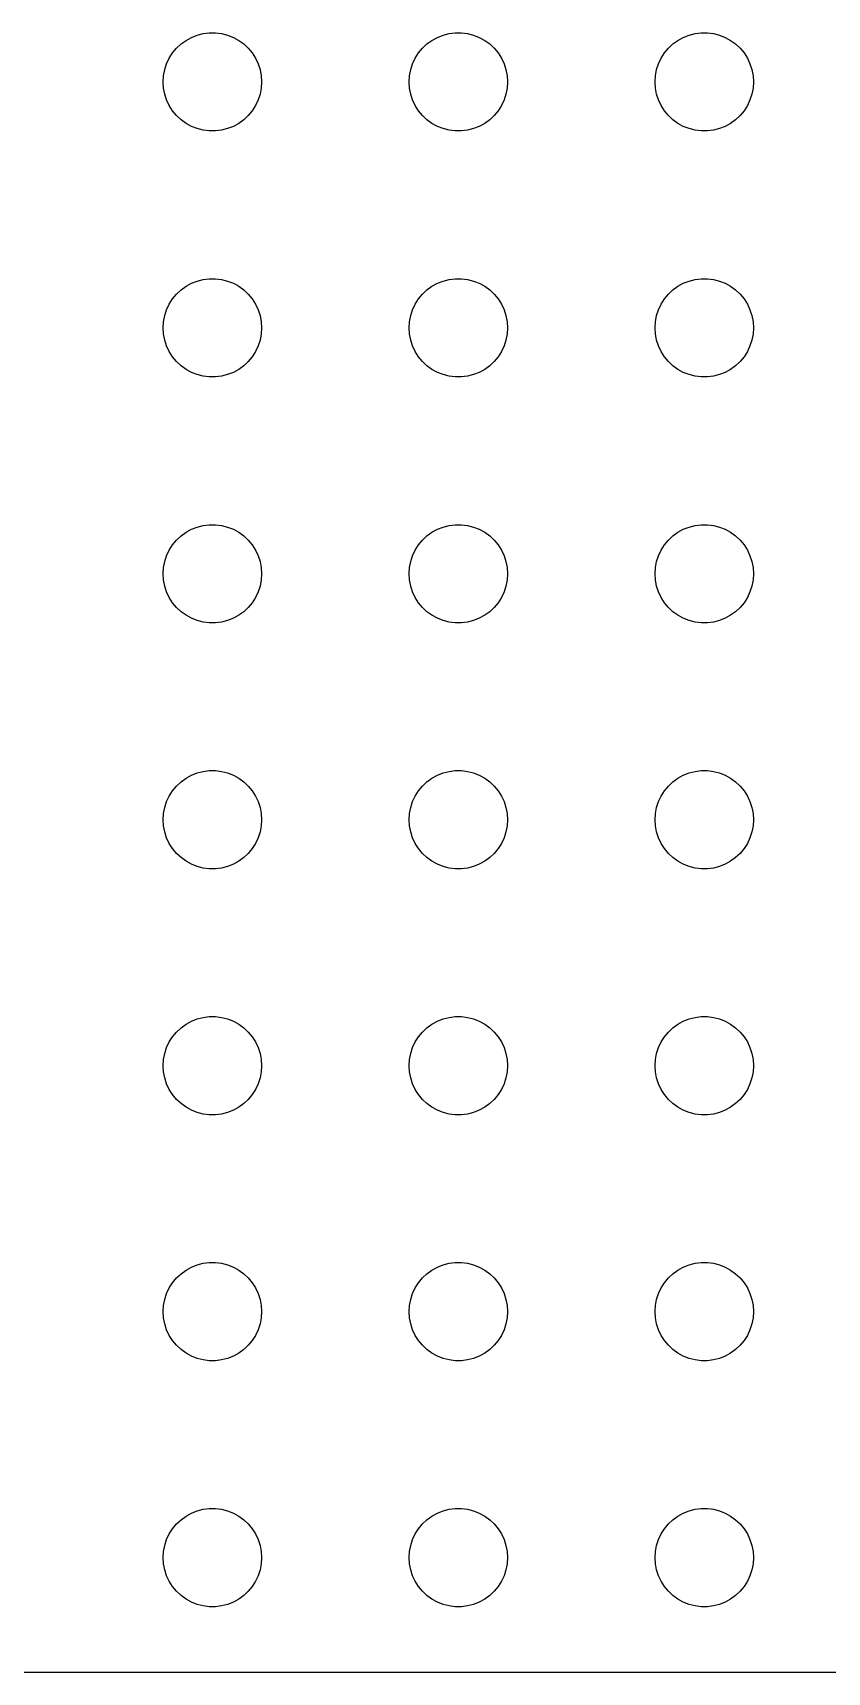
# Model space of a CAD drawing. Header units: metres. Extents: x -52 to 52, y -52 to 52.
# Drawn here: x -24.23 to 0, y -52.25 to -2.25 of the extents above; entities that cross this region are included whole.
import ezdxf

# ---------------------------------------------------------------- set-up
doc = ezdxf.new("R2010")
doc.units = ezdxf.units.M

msp = doc.modelspace()

# ---------------------------------------------------------------- linework, layer by layer
for p, q in [((-19.7061, -2.59422), (-19.5537, -2.48351)), ((-19.5537, -2.48351), (-19.3887, -2.39275)), ((-19.3887, -2.39275), (-19.2135, -2.32341)), ((-19.2135, -2.32341), (-19.0311, -2.27657)), ((-19.0311, -2.27657), (-18.8442, -2.25294)), ((-18.8442, -2.25294), (-18.6558, -2.25294)), ((-18.6558, -2.25294), (-18.4689, -2.27657)), ((-18.4689, -2.27657), (-18.2865, -2.32341)), ((-18.2865, -2.32341), (-18.1113, -2.39275)), ((-18.1113, -2.39275), (-17.9463, -2.48351)), ((-17.9463, -2.48351), (-17.7939, -2.59422)), ((-12.2061, -2.59422), (-12.0537, -2.48351)), ((-12.0537, -2.48351), (-11.8887, -2.39275)), ((-11.8887, -2.39275), (-11.7135, -2.32341)), ((-11.7135, -2.32341), (-11.5311, -2.27657)), ((-11.5311, -2.27657), (-11.3442, -2.25294)), ((-11.3442, -2.25294), (-11.1558, -2.25294)), ((-11.1558, -2.25294), (-10.9689, -2.27657)), ((-10.9689, -2.27657), (-10.7865, -2.32341)), ((-10.7865, -2.32341), (-10.6113, -2.39275)), ((-10.6113, -2.39275), (-10.4463, -2.48351)), ((-10.4463, -2.48351), (-10.2939, -2.59422)), ((-4.70613, -2.59422), (-4.55373, -2.48351)), ((-4.55373, -2.48351), (-4.38866, -2.39275)), ((-4.38866, -2.39275), (-4.21352, -2.32341)), ((-4.21352, -2.32341), (-4.03107, -2.27657)), ((-4.03107, -2.27657), (-3.84418, -2.25294)), ((-3.84418, -2.25294), (-3.65581, -2.25294)), ((-3.65581, -2.25294), (-3.46892, -2.27657)), ((-3.46892, -2.27657), (-3.28647, -2.32341)), ((-3.28647, -2.32341), (-3.11133, -2.39275)), ((-3.11133, -2.39275), (-2.94626, -2.48351)), ((-2.94626, -2.48351), (-2.79385, -2.59422)), ((-20.0645, -3.02736), (-19.9635, -2.86832)), ((-19.9635, -2.86832), (-19.8434, -2.72318)), ((-19.8434, -2.72318), (-19.7061, -2.59422)), ((-17.7939, -2.59422), (-17.6565, -2.72318)), ((-17.6565, -2.72318), (-17.5365, -2.86832)), ((-17.5365, -2.86832), (-17.4355, -3.02736)), ((-12.5645, -3.02736), (-12.4635, -2.86832)), ((-12.4635, -2.86832), (-12.3434, -2.72318)), ((-12.3434, -2.72318), (-12.2061, -2.59422)), ((-10.2939, -2.59422), (-10.1565, -2.72318)), ((-10.1565, -2.72318), (-10.0365, -2.86832)), ((-10.0365, -2.86832), (-9.93553, -3.02736)), ((-5.06445, -3.02736), (-4.96352, -2.86832)), ((-4.96352, -2.86832), (-4.84344, -2.72318)), ((-4.84344, -2.72318), (-4.70613, -2.59422)), ((-2.79385, -2.59422), (-2.65654, -2.72318)), ((-2.65654, -2.72318), (-2.53647, -2.86832)), ((-2.53647, -2.86832), (-2.43553, -3.02736)), ((-20.2382, -3.562), (-20.2029, -3.37695)), ((-20.2029, -3.37695), (-20.1447, -3.1978)), ((-20.1447, -3.1978), (-20.0645, -3.02736)), ((-17.4355, -3.02736), (-17.3553, -3.1978)), ((-17.3553, -3.1978), (-17.2971, -3.37695)), ((-17.2971, -3.37695), (-17.2618, -3.562)), ((-12.7382, -3.562), (-12.7029, -3.37695)), ((-12.7029, -3.37695), (-12.6447, -3.1978)), ((-12.6447, -3.1978), (-12.5645, -3.02736)), ((-9.93553, -3.02736), (-9.85533, -3.1978)), ((-9.85533, -3.1978), (-9.79712, -3.37695)), ((-9.79712, -3.37695), (-9.76183, -3.562)), ((-5.23816, -3.562), (-5.20287, -3.37695)), ((-5.20287, -3.37695), (-5.14465, -3.1978)), ((-5.14465, -3.1978), (-5.06445, -3.02736)), ((-2.43553, -3.02736), (-2.35533, -3.1978)), ((-2.35533, -3.1978), (-2.29712, -3.37695)), ((-2.29712, -3.37695), (-2.26183, -3.562)), ((-20.25, -3.75), (-20.2382, -3.562)), ((-20.2382, -3.93799), (-20.25, -3.75)), ((-20.2029, -4.12303), (-20.2382, -3.93799)), ((-17.2618, -3.93799), (-17.2971, -4.12303)), ((-17.2618, -3.562), (-17.25, -3.75)), ((-17.25, -3.75), (-17.2618, -3.93799)), ((-12.75, -3.75), (-12.7382, -3.562)), ((-12.7382, -3.93799), (-12.75, -3.75)), ((-12.7029, -4.12303), (-12.7382, -3.93799)), ((-9.76183, -3.93799), (-9.79712, -4.12303)), ((-9.76183, -3.562), (-9.75, -3.75)), ((-9.75, -3.75), (-9.76183, -3.93799)), ((-5.25, -3.75), (-5.23816, -3.562)), ((-5.23816, -3.93799), (-5.25, -3.75)), ((-5.20287, -4.12303), (-5.23816, -3.93799)), ((-2.26183, -3.93799), (-2.29712, -4.12303)), ((-2.26183, -3.562), (-2.25, -3.75)), ((-2.25, -3.75), (-2.26183, -3.93799)), ((-20.1447, -4.30219), (-20.2029, -4.12303)), ((-20.0645, -4.47263), (-20.1447, -4.30219)), ((-19.9635, -4.63167), (-20.0645, -4.47263)), ((-17.4355, -4.47263), (-17.5365, -4.63167)), ((-17.3553, -4.30219), (-17.4355, -4.47263)), ((-17.2971, -4.12303), (-17.3553, -4.30219)), ((-12.6447, -4.30219), (-12.7029, -4.12303)), ((-12.5645, -4.47263), (-12.6447, -4.30219)), ((-12.4635, -4.63167), (-12.5645, -4.47263)), ((-9.93553, -4.47263), (-10.0365, -4.63167)), ((-9.85533, -4.30219), (-9.93553, -4.47263)), ((-9.79712, -4.12303), (-9.85533, -4.30219)), ((-5.14465, -4.30219), (-5.20287, -4.12303)), ((-5.06445, -4.47263), (-5.14465, -4.30219)), ((-4.96352, -4.63167), (-5.06445, -4.47263)), ((-2.43553, -4.47263), (-2.53647, -4.63167)), ((-2.35533, -4.30219), (-2.43553, -4.47263)), ((-2.29712, -4.12303), (-2.35533, -4.30219)), ((-19.8434, -4.77681), (-19.9635, -4.63167)), ((-19.7061, -4.90576), (-19.8434, -4.77681)), ((-19.5537, -5.01648), (-19.7061, -4.90576)), ((-17.7939, -4.90576), (-17.9463, -5.01648)), ((-17.6565, -4.77681), (-17.7939, -4.90576)), ((-17.5365, -4.63167), (-17.6565, -4.77681)), ((-12.3434, -4.77681), (-12.4635, -4.63167)), ((-12.2061, -4.90576), (-12.3434, -4.77681)), ((-12.0537, -5.01648), (-12.2061, -4.90576)), ((-10.2939, -4.90576), (-10.4463, -5.01648)), ((-10.1565, -4.77681), (-10.2939, -4.90576)), ((-10.0365, -4.63167), (-10.1565, -4.77681)), ((-4.84344, -4.77681), (-4.96352, -4.63167)), ((-4.70613, -4.90576), (-4.84344, -4.77681)), ((-4.55373, -5.01648), (-4.70613, -4.90576)), ((-2.79385, -4.90576), (-2.94626, -5.01648)), ((-2.65654, -4.77681), (-2.79385, -4.90576)), ((-2.53647, -4.63167), (-2.65654, -4.77681)), ((-19.3887, -5.10724), (-19.5537, -5.01648)), ((-19.2135, -5.17657), (-19.3887, -5.10724)), ((-19.0311, -5.22342), (-19.2135, -5.17657)), ((-18.8442, -5.24704), (-19.0311, -5.22342)), ((-18.6558, -5.24704), (-18.8442, -5.24704)), ((-18.4689, -5.22342), (-18.6558, -5.24704)), ((-18.2865, -5.17657), (-18.4689, -5.22342)), ((-18.1113, -5.10724), (-18.2865, -5.17657)), ((-17.9463, -5.01648), (-18.1113, -5.10724)), ((-11.8887, -5.10724), (-12.0537, -5.01648)), ((-11.7135, -5.17657), (-11.8887, -5.10724)), ((-11.5311, -5.22342), (-11.7135, -5.17657)), ((-11.3442, -5.24704), (-11.5311, -5.22342)), ((-11.1558, -5.24704), (-11.3442, -5.24704)), ((-10.9689, -5.22342), (-11.1558, -5.24704)), ((-10.7865, -5.17657), (-10.9689, -5.22342)), ((-10.6113, -5.10724), (-10.7865, -5.17657)), ((-10.4463, -5.01648), (-10.6113, -5.10724)), ((-4.38866, -5.10724), (-4.55373, -5.01648)), ((-4.21352, -5.17657), (-4.38866, -5.10724)), ((-4.03107, -5.22342), (-4.21352, -5.17657)), ((-3.84418, -5.24704), (-4.03107, -5.22342)), ((-3.65581, -5.24704), (-3.84418, -5.24704)), ((-3.46892, -5.22342), (-3.65581, -5.24704)), ((-3.28647, -5.17657), (-3.46892, -5.22342)), ((-3.11133, -5.10724), (-3.28647, -5.17657)), ((-2.94626, -5.01648), (-3.11133, -5.10724)), ((-19.7061, -10.0942), (-19.5537, -9.98351)), ((-19.5537, -9.98351), (-19.3887, -9.89275)), ((-19.3887, -9.89275), (-19.2135, -9.82341)), ((-19.2135, -9.82341), (-19.0311, -9.77657)), ((-19.0311, -9.77657), (-18.8442, -9.75294)), ((-18.8442, -9.75294), (-18.6558, -9.75294)), ((-18.6558, -9.75294), (-18.4689, -9.77657)), ((-18.4689, -9.77657), (-18.2865, -9.82341)), ((-18.2865, -9.82341), (-18.1113, -9.89275)), ((-18.1113, -9.89275), (-17.9463, -9.98351)), ((-17.9463, -9.98351), (-17.7939, -10.0942)), ((-12.2061, -10.0942), (-12.0537, -9.98351)), ((-12.0537, -9.98351), (-11.8887, -9.89275)), ((-11.8887, -9.89275), (-11.7135, -9.82341)), ((-11.7135, -9.82341), (-11.5311, -9.77657)), ((-11.5311, -9.77657), (-11.3442, -9.75294)), ((-11.3442, -9.75294), (-11.1558, -9.75294)), ((-11.1558, -9.75294), (-10.9689, -9.77657)), ((-10.9689, -9.77657), (-10.7865, -9.82341)), ((-10.7865, -9.82341), (-10.6113, -9.89275)), ((-10.6113, -9.89275), (-10.4463, -9.98351)), ((-10.4463, -9.98351), (-10.2939, -10.0942)), ((-4.70613, -10.0942), (-4.55373, -9.98351)), ((-4.55373, -9.98351), (-4.38866, -9.89275)), ((-4.38866, -9.89275), (-4.21352, -9.82341)), ((-4.21352, -9.82341), (-4.03107, -9.77657)), ((-4.03107, -9.77657), (-3.84418, -9.75294)), ((-3.84418, -9.75294), (-3.65581, -9.75294)), ((-3.65581, -9.75294), (-3.46892, -9.77657)), ((-3.46892, -9.77657), (-3.28647, -9.82341)), ((-3.28647, -9.82341), (-3.11133, -9.89275)), ((-3.11133, -9.89275), (-2.94626, -9.98351)), ((-2.94626, -9.98351), (-2.79385, -10.0942)), ((-20.0645, -10.5274), (-19.9635, -10.3683)), ((-19.9635, -10.3683), (-19.8434, -10.2232)), ((-19.8434, -10.2232), (-19.7061, -10.0942)), ((-17.7939, -10.0942), (-17.6565, -10.2232)), ((-17.6565, -10.2232), (-17.5365, -10.3683)), ((-17.5365, -10.3683), (-17.4355, -10.5274)), ((-12.5645, -10.5274), (-12.4635, -10.3683)), ((-12.4635, -10.3683), (-12.3434, -10.2232)), ((-12.3434, -10.2232), (-12.2061, -10.0942)), ((-10.2939, -10.0942), (-10.1565, -10.2232)), ((-10.1565, -10.2232), (-10.0365, -10.3683)), ((-10.0365, -10.3683), (-9.93553, -10.5274)), ((-5.06445, -10.5274), (-4.96352, -10.3683)), ((-4.96352, -10.3683), (-4.84344, -10.2232)), ((-4.84344, -10.2232), (-4.70613, -10.0942)), ((-2.79385, -10.0942), (-2.65654, -10.2232)), ((-2.65654, -10.2232), (-2.53647, -10.3683)), ((-2.53647, -10.3683), (-2.43553, -10.5274)), ((-20.2382, -11.062), (-20.2029, -10.877)), ((-20.2029, -10.877), (-20.1447, -10.6978)), ((-20.1447, -10.6978), (-20.0645, -10.5274)), ((-17.4355, -10.5274), (-17.3553, -10.6978)), ((-17.3553, -10.6978), (-17.2971, -10.877)), ((-17.2971, -10.877), (-17.2618, -11.062)), ((-12.7382, -11.062), (-12.7029, -10.877)), ((-12.7029, -10.877), (-12.6447, -10.6978)), ((-12.6447, -10.6978), (-12.5645, -10.5274)), ((-9.93553, -10.5274), (-9.85533, -10.6978)), ((-9.85533, -10.6978), (-9.79712, -10.877)), ((-9.79712, -10.877), (-9.76183, -11.062)), ((-5.23816, -11.062), (-5.20287, -10.877)), ((-5.20287, -10.877), (-5.14465, -10.6978)), ((-5.14465, -10.6978), (-5.06445, -10.5274)), ((-2.43553, -10.5274), (-2.35533, -10.6978)), ((-2.35533, -10.6978), (-2.29712, -10.877)), ((-2.29712, -10.877), (-2.26183, -11.062)), ((-20.25, -11.25), (-20.2382, -11.062)), ((-20.2382, -11.438), (-20.25, -11.25)), ((-20.2029, -11.623), (-20.2382, -11.438)), ((-17.2618, -11.438), (-17.2971, -11.623)), ((-17.2618, -11.062), (-17.25, -11.25)), ((-17.25, -11.25), (-17.2618, -11.438)), ((-12.75, -11.25), (-12.7382, -11.062)), ((-12.7382, -11.438), (-12.75, -11.25)), ((-12.7029, -11.623), (-12.7382, -11.438)), ((-9.76183, -11.438), (-9.79712, -11.623)), ((-9.76183, -11.062), (-9.75, -11.25)), ((-9.75, -11.25), (-9.76183, -11.438)), ((-5.25, -11.25), (-5.23816, -11.062)), ((-5.23816, -11.438), (-5.25, -11.25)), ((-5.20287, -11.623), (-5.23816, -11.438)), ((-2.26183, -11.438), (-2.29712, -11.623)), ((-2.26183, -11.062), (-2.25, -11.25)), ((-2.25, -11.25), (-2.26183, -11.438)), ((-20.1447, -11.8022), (-20.2029, -11.623)), ((-20.0645, -11.9726), (-20.1447, -11.8022)), ((-19.9635, -12.1317), (-20.0645, -11.9726)), ((-17.4355, -11.9726), (-17.5365, -12.1317)), ((-17.3553, -11.8022), (-17.4355, -11.9726)), ((-17.2971, -11.623), (-17.3553, -11.8022)), ((-12.6447, -11.8022), (-12.7029, -11.623)), ((-12.5645, -11.9726), (-12.6447, -11.8022)), ((-12.4635, -12.1317), (-12.5645, -11.9726)), ((-9.93553, -11.9726), (-10.0365, -12.1317)), ((-9.85533, -11.8022), (-9.93553, -11.9726)), ((-9.79712, -11.623), (-9.85533, -11.8022)), ((-5.14465, -11.8022), (-5.20287, -11.623)), ((-5.06445, -11.9726), (-5.14465, -11.8022)), ((-4.96352, -12.1317), (-5.06445, -11.9726)), ((-2.43553, -11.9726), (-2.53647, -12.1317)), ((-2.35533, -11.8022), (-2.43553, -11.9726)), ((-2.29712, -11.623), (-2.35533, -11.8022)), ((-19.8434, -12.2768), (-19.9635, -12.1317)), ((-19.7061, -12.4058), (-19.8434, -12.2768)), ((-19.5537, -12.5165), (-19.7061, -12.4058)), ((-17.7939, -12.4058), (-17.9463, -12.5165)), ((-17.6565, -12.2768), (-17.7939, -12.4058)), ((-17.5365, -12.1317), (-17.6565, -12.2768)), ((-12.3434, -12.2768), (-12.4635, -12.1317)), ((-12.2061, -12.4058), (-12.3434, -12.2768)), ((-12.0537, -12.5165), (-12.2061, -12.4058)), ((-10.2939, -12.4058), (-10.4463, -12.5165)), ((-10.1565, -12.2768), (-10.2939, -12.4058)), ((-10.0365, -12.1317), (-10.1565, -12.2768)), ((-4.84344, -12.2768), (-4.96352, -12.1317)), ((-4.70613, -12.4058), (-4.84344, -12.2768)), ((-4.55373, -12.5165), (-4.70613, -12.4058)), ((-2.79385, -12.4058), (-2.94626, -12.5165)), ((-2.65654, -12.2768), (-2.79385, -12.4058)), ((-2.53647, -12.1317), (-2.65654, -12.2768)), ((-19.3887, -12.6072), (-19.5537, -12.5165)), ((-19.2135, -12.6766), (-19.3887, -12.6072)), ((-19.0311, -12.7234), (-19.2135, -12.6766)), ((-18.8442, -12.747), (-19.0311, -12.7234)), ((-18.6558, -12.747), (-18.8442, -12.747)), ((-18.4689, -12.7234), (-18.6558, -12.747)), ((-18.2865, -12.6766), (-18.4689, -12.7234)), ((-18.1113, -12.6072), (-18.2865, -12.6766)), ((-17.9463, -12.5165), (-18.1113, -12.6072)), ((-11.8887, -12.6072), (-12.0537, -12.5165)), ((-11.7135, -12.6766), (-11.8887, -12.6072)), ((-11.5311, -12.7234), (-11.7135, -12.6766)), ((-11.3442, -12.747), (-11.5311, -12.7234)), ((-11.1558, -12.747), (-11.3442, -12.747)), ((-10.9689, -12.7234), (-11.1558, -12.747)), ((-10.7865, -12.6766), (-10.9689, -12.7234)), ((-10.6113, -12.6072), (-10.7865, -12.6766)), ((-10.4463, -12.5165), (-10.6113, -12.6072)), ((-4.38866, -12.6072), (-4.55373, -12.5165)), ((-4.21352, -12.6766), (-4.38866, -12.6072)), ((-4.03107, -12.7234), (-4.21352, -12.6766)), ((-3.84418, -12.747), (-4.03107, -12.7234)), ((-3.65581, -12.747), (-3.84418, -12.747)), ((-3.46892, -12.7234), (-3.65581, -12.747)), ((-3.28647, -12.6766), (-3.46892, -12.7234)), ((-3.11133, -12.6072), (-3.28647, -12.6766)), ((-2.94626, -12.5165), (-3.11133, -12.6072)), ((-19.7061, -17.5942), (-19.5537, -17.4835)), ((-19.5537, -17.4835), (-19.3887, -17.3927)), ((-19.3887, -17.3927), (-19.2135, -17.3234)), ((-19.2135, -17.3234), (-19.0311, -17.2766)), ((-19.0311, -17.2766), (-18.8442, -17.253)), ((-18.8442, -17.253), (-18.6558, -17.253)), ((-18.6558, -17.253), (-18.4689, -17.2766)), ((-18.4689, -17.2766), (-18.2865, -17.3234)), ((-18.2865, -17.3234), (-18.1113, -17.3927)), ((-18.1113, -17.3927), (-17.9463, -17.4835)), ((-17.9463, -17.4835), (-17.7939, -17.5942)), ((-12.2061, -17.5942), (-12.0537, -17.4835)), ((-12.0537, -17.4835), (-11.8887, -17.3927)), ((-11.8887, -17.3927), (-11.7135, -17.3234)), ((-11.7135, -17.3234), (-11.5311, -17.2766)), ((-11.5311, -17.2766), (-11.3442, -17.253)), ((-11.3442, -17.253), (-11.1558, -17.253)), ((-11.1558, -17.253), (-10.9689, -17.2766)), ((-10.9689, -17.2766), (-10.7865, -17.3234)), ((-10.7865, -17.3234), (-10.6113, -17.3927)), ((-10.6113, -17.3927), (-10.4463, -17.4835)), ((-10.4463, -17.4835), (-10.2939, -17.5942)), ((-4.70613, -17.5942), (-4.55373, -17.4835)), ((-4.55373, -17.4835), (-4.38866, -17.3927)), ((-4.38866, -17.3927), (-4.21352, -17.3234)), ((-4.21352, -17.3234), (-4.03107, -17.2766)), ((-4.03107, -17.2766), (-3.84418, -17.253)), ((-3.84418, -17.253), (-3.65581, -17.253)), ((-3.65581, -17.253), (-3.46892, -17.2766)), ((-3.46892, -17.2766), (-3.28647, -17.3234)), ((-3.28647, -17.3234), (-3.11133, -17.3927)), ((-3.11133, -17.3927), (-2.94626, -17.4835)), ((-2.94626, -17.4835), (-2.79385, -17.5942)), ((-20.0645, -18.0274), (-19.9635, -17.8683)), ((-19.9635, -17.8683), (-19.8434, -17.7232)), ((-19.8434, -17.7232), (-19.7061, -17.5942)), ((-17.7939, -17.5942), (-17.6565, -17.7232)), ((-17.6565, -17.7232), (-17.5365, -17.8683)), ((-17.5365, -17.8683), (-17.4355, -18.0274)), ((-12.5645, -18.0274), (-12.4635, -17.8683)), ((-12.4635, -17.8683), (-12.3434, -17.7232)), ((-12.3434, -17.7232), (-12.2061, -17.5942)), ((-10.2939, -17.5942), (-10.1565, -17.7232)), ((-10.1565, -17.7232), (-10.0365, -17.8683)), ((-10.0365, -17.8683), (-9.93553, -18.0274)), ((-5.06445, -18.0274), (-4.96352, -17.8683)), ((-4.96352, -17.8683), (-4.84344, -17.7232)), ((-4.84344, -17.7232), (-4.70613, -17.5942)), ((-2.79385, -17.5942), (-2.65654, -17.7232)), ((-2.65654, -17.7232), (-2.53647, -17.8683)), ((-2.53647, -17.8683), (-2.43553, -18.0274)), ((-20.2382, -18.562), (-20.2029, -18.377)), ((-20.2029, -18.377), (-20.1447, -18.1978)), ((-20.1447, -18.1978), (-20.0645, -18.0274)), ((-17.4355, -18.0274), (-17.3553, -18.1978)), ((-17.3553, -18.1978), (-17.2971, -18.377)), ((-17.2971, -18.377), (-17.2618, -18.562)), ((-12.7382, -18.562), (-12.7029, -18.377)), ((-12.7029, -18.377), (-12.6447, -18.1978)), ((-12.6447, -18.1978), (-12.5645, -18.0274)), ((-9.93553, -18.0274), (-9.85533, -18.1978)), ((-9.85533, -18.1978), (-9.79712, -18.377)), ((-9.79712, -18.377), (-9.76183, -18.562)), ((-5.23816, -18.562), (-5.20287, -18.377)), ((-5.20287, -18.377), (-5.14465, -18.1978)), ((-5.14465, -18.1978), (-5.06445, -18.0274)), ((-2.43553, -18.0274), (-2.35533, -18.1978)), ((-2.35533, -18.1978), (-2.29712, -18.377)), ((-2.29712, -18.377), (-2.26183, -18.562)), ((-20.25, -18.75), (-20.2382, -18.562)), ((-20.2382, -18.938), (-20.25, -18.75)), ((-20.2029, -19.123), (-20.2382, -18.938)), ((-17.2618, -18.938), (-17.2971, -19.123)), ((-17.2618, -18.562), (-17.25, -18.75)), ((-17.25, -18.75), (-17.2618, -18.938)), ((-12.75, -18.75), (-12.7382, -18.562)), ((-12.7382, -18.938), (-12.75, -18.75)), ((-12.7029, -19.123), (-12.7382, -18.938)), ((-9.76183, -18.938), (-9.79712, -19.123)), ((-9.76183, -18.562), (-9.75, -18.75)), ((-9.75, -18.75), (-9.76183, -18.938)), ((-5.25, -18.75), (-5.23816, -18.562)), ((-5.23816, -18.938), (-5.25, -18.75)), ((-5.20287, -19.123), (-5.23816, -18.938)), ((-2.26183, -18.938), (-2.29712, -19.123)), ((-2.26183, -18.562), (-2.25, -18.75)), ((-2.25, -18.75), (-2.26183, -18.938)), ((-20.1447, -19.3022), (-20.2029, -19.123)), ((-20.0645, -19.4726), (-20.1447, -19.3022)), ((-19.9635, -19.6317), (-20.0645, -19.4726)), ((-17.4355, -19.4726), (-17.5365, -19.6317)), ((-17.3553, -19.3022), (-17.4355, -19.4726)), ((-17.2971, -19.123), (-17.3553, -19.3022)), ((-12.6447, -19.3022), (-12.7029, -19.123)), ((-12.5645, -19.4726), (-12.6447, -19.3022)), ((-12.4635, -19.6317), (-12.5645, -19.4726)), ((-9.93553, -19.4726), (-10.0365, -19.6317)), ((-9.85533, -19.3022), (-9.93553, -19.4726)), ((-9.79712, -19.123), (-9.85533, -19.3022)), ((-5.14465, -19.3022), (-5.20287, -19.123)), ((-5.06445, -19.4726), (-5.14465, -19.3022)), ((-4.96352, -19.6317), (-5.06445, -19.4726)), ((-2.43553, -19.4726), (-2.53647, -19.6317)), ((-2.35533, -19.3022), (-2.43553, -19.4726)), ((-2.29712, -19.123), (-2.35533, -19.3022)), ((-19.8434, -19.7768), (-19.9635, -19.6317)), ((-19.7061, -19.9058), (-19.8434, -19.7768)), ((-19.5537, -20.0165), (-19.7061, -19.9058)), ((-17.7939, -19.9058), (-17.9463, -20.0165)), ((-17.6565, -19.7768), (-17.7939, -19.9058)), ((-17.5365, -19.6317), (-17.6565, -19.7768)), ((-12.3434, -19.7768), (-12.4635, -19.6317)), ((-12.2061, -19.9058), (-12.3434, -19.7768)), ((-12.0537, -20.0165), (-12.2061, -19.9058)), ((-10.2939, -19.9058), (-10.4463, -20.0165)), ((-10.1565, -19.7768), (-10.2939, -19.9058)), ((-10.0365, -19.6317), (-10.1565, -19.7768)), ((-4.84344, -19.7768), (-4.96352, -19.6317)), ((-4.70613, -19.9058), (-4.84344, -19.7768)), ((-4.55373, -20.0165), (-4.70613, -19.9058)), ((-2.79385, -19.9058), (-2.94626, -20.0165)), ((-2.65654, -19.7768), (-2.79385, -19.9058)), ((-2.53647, -19.6317), (-2.65654, -19.7768)), ((-19.3887, -20.1072), (-19.5537, -20.0165)), ((-19.2135, -20.1766), (-19.3887, -20.1072)), ((-19.0311, -20.2234), (-19.2135, -20.1766)), ((-18.8442, -20.247), (-19.0311, -20.2234)), ((-18.6558, -20.247), (-18.8442, -20.247)), ((-18.4689, -20.2234), (-18.6558, -20.247)), ((-18.2865, -20.1766), (-18.4689, -20.2234)), ((-18.1113, -20.1072), (-18.2865, -20.1766)), ((-17.9463, -20.0165), (-18.1113, -20.1072)), ((-11.8887, -20.1072), (-12.0537, -20.0165)), ((-11.7135, -20.1766), (-11.8887, -20.1072)), ((-11.5311, -20.2234), (-11.7135, -20.1766)), ((-11.3442, -20.247), (-11.5311, -20.2234)), ((-11.1558, -20.247), (-11.3442, -20.247)), ((-10.9689, -20.2234), (-11.1558, -20.247)), ((-10.7865, -20.1766), (-10.9689, -20.2234)), ((-10.6113, -20.1072), (-10.7865, -20.1766)), ((-10.4463, -20.0165), (-10.6113, -20.1072)), ((-4.38866, -20.1072), (-4.55373, -20.0165)), ((-4.21352, -20.1766), (-4.38866, -20.1072)), ((-4.03107, -20.2234), (-4.21352, -20.1766)), ((-3.84418, -20.247), (-4.03107, -20.2234)), ((-3.65581, -20.247), (-3.84418, -20.247)), ((-3.46892, -20.2234), (-3.65581, -20.247)), ((-3.28647, -20.1766), (-3.46892, -20.2234)), ((-3.11133, -20.1072), (-3.28647, -20.1766)), ((-2.94626, -20.0165), (-3.11133, -20.1072)), ((-19.7061, -25.0942), (-19.5537, -24.9835)), ((-19.5537, -24.9835), (-19.3887, -24.8927)), ((-19.3887, -24.8927), (-19.2135, -24.8234)), ((-19.2135, -24.8234), (-19.0311, -24.7766)), ((-19.0311, -24.7766), (-18.8442, -24.753)), ((-18.8442, -24.753), (-18.6558, -24.753)), ((-18.6558, -24.753), (-18.4689, -24.7766)), ((-18.4689, -24.7766), (-18.2865, -24.8234)), ((-18.2865, -24.8234), (-18.1113, -24.8927)), ((-18.1113, -24.8927), (-17.9463, -24.9835)), ((-17.9463, -24.9835), (-17.7939, -25.0942)), ((-12.2061, -25.0942), (-12.0537, -24.9835)), ((-12.0537, -24.9835), (-11.8887, -24.8927)), ((-11.8887, -24.8927), (-11.7135, -24.8234)), ((-11.7135, -24.8234), (-11.5311, -24.7766)), ((-11.5311, -24.7766), (-11.3442, -24.753)), ((-11.3442, -24.753), (-11.1558, -24.753)), ((-11.1558, -24.753), (-10.9689, -24.7766)), ((-10.9689, -24.7766), (-10.7865, -24.8234)), ((-10.7865, -24.8234), (-10.6113, -24.8927)), ((-10.6113, -24.8927), (-10.4463, -24.9835)), ((-10.4463, -24.9835), (-10.2939, -25.0942)), ((-4.70613, -25.0942), (-4.55373, -24.9835)), ((-4.55373, -24.9835), (-4.38866, -24.8927)), ((-4.38866, -24.8927), (-4.21352, -24.8234)), ((-4.21352, -24.8234), (-4.03107, -24.7766)), ((-4.03107, -24.7766), (-3.84418, -24.753)), ((-3.84418, -24.753), (-3.65581, -24.753)), ((-3.65581, -24.753), (-3.46892, -24.7766)), ((-3.46892, -24.7766), (-3.28647, -24.8234)), ((-3.28647, -24.8234), (-3.11133, -24.8927)), ((-3.11133, -24.8927), (-2.94626, -24.9835)), ((-2.94626, -24.9835), (-2.79385, -25.0942)), ((-20.0645, -25.5274), (-19.9635, -25.3683)), ((-19.9635, -25.3683), (-19.8434, -25.2232)), ((-19.8434, -25.2232), (-19.7061, -25.0942)), ((-17.7939, -25.0942), (-17.6565, -25.2232)), ((-17.6565, -25.2232), (-17.5365, -25.3683)), ((-17.5365, -25.3683), (-17.4355, -25.5274)), ((-12.5645, -25.5274), (-12.4635, -25.3683)), ((-12.4635, -25.3683), (-12.3434, -25.2232)), ((-12.3434, -25.2232), (-12.2061, -25.0942)), ((-10.2939, -25.0942), (-10.1565, -25.2232)), ((-10.1565, -25.2232), (-10.0365, -25.3683)), ((-10.0365, -25.3683), (-9.93553, -25.5274)), ((-5.06445, -25.5274), (-4.96352, -25.3683)), ((-4.96352, -25.3683), (-4.84344, -25.2232)), ((-4.84344, -25.2232), (-4.70613, -25.0942)), ((-2.79385, -25.0942), (-2.65654, -25.2232)), ((-2.65654, -25.2232), (-2.53647, -25.3683)), ((-2.53647, -25.3683), (-2.43553, -25.5274)), ((-20.2382, -26.062), (-20.2029, -25.877)), ((-20.2029, -25.877), (-20.1447, -25.6978)), ((-20.1447, -25.6978), (-20.0645, -25.5274)), ((-17.4355, -25.5274), (-17.3553, -25.6978)), ((-17.3553, -25.6978), (-17.2971, -25.877)), ((-17.2971, -25.877), (-17.2618, -26.062)), ((-12.7382, -26.062), (-12.7029, -25.877)), ((-12.7029, -25.877), (-12.6447, -25.6978)), ((-12.6447, -25.6978), (-12.5645, -25.5274)), ((-9.93553, -25.5274), (-9.85533, -25.6978)), ((-9.85533, -25.6978), (-9.79712, -25.877)), ((-9.79712, -25.877), (-9.76183, -26.062)), ((-5.23816, -26.062), (-5.20287, -25.877)), ((-5.20287, -25.877), (-5.14465, -25.6978)), ((-5.14465, -25.6978), (-5.06445, -25.5274)), ((-2.43553, -25.5274), (-2.35533, -25.6978)), ((-2.35533, -25.6978), (-2.29712, -25.877)), ((-2.29712, -25.877), (-2.26183, -26.062)), ((-20.25, -26.25), (-20.2382, -26.062)), ((-20.2382, -26.438), (-20.25, -26.25)), ((-20.2029, -26.623), (-20.2382, -26.438)), ((-17.2618, -26.438), (-17.2971, -26.623)), ((-17.2618, -26.062), (-17.25, -26.25)), ((-17.25, -26.25), (-17.2618, -26.438)), ((-12.75, -26.25), (-12.7382, -26.062)), ((-12.7382, -26.438), (-12.75, -26.25)), ((-12.7029, -26.623), (-12.7382, -26.438)), ((-9.76183, -26.438), (-9.79712, -26.623)), ((-9.76183, -26.062), (-9.75, -26.25)), ((-9.75, -26.25), (-9.76183, -26.438)), ((-5.25, -26.25), (-5.23816, -26.062)), ((-5.23816, -26.438), (-5.25, -26.25)), ((-5.20287, -26.623), (-5.23816, -26.438)), ((-2.26183, -26.438), (-2.29712, -26.623)), ((-2.26183, -26.062), (-2.25, -26.25)), ((-2.25, -26.25), (-2.26183, -26.438)), ((-20.1447, -26.8022), (-20.2029, -26.623)), ((-20.0645, -26.9726), (-20.1447, -26.8022)), ((-19.9635, -27.1317), (-20.0645, -26.9726)), ((-17.4355, -26.9726), (-17.5365, -27.1317)), ((-17.3553, -26.8022), (-17.4355, -26.9726)), ((-17.2971, -26.623), (-17.3553, -26.8022)), ((-12.6447, -26.8022), (-12.7029, -26.623)), ((-12.5645, -26.9726), (-12.6447, -26.8022)), ((-12.4635, -27.1317), (-12.5645, -26.9726)), ((-9.93553, -26.9726), (-10.0365, -27.1317)), ((-9.85533, -26.8022), (-9.93553, -26.9726)), ((-9.79712, -26.623), (-9.85533, -26.8022)), ((-5.14465, -26.8022), (-5.20287, -26.623)), ((-5.06445, -26.9726), (-5.14465, -26.8022)), ((-4.96352, -27.1317), (-5.06445, -26.9726)), ((-2.43553, -26.9726), (-2.53647, -27.1317)), ((-2.35533, -26.8022), (-2.43553, -26.9726)), ((-2.29712, -26.623), (-2.35533, -26.8022)), ((-19.8434, -27.2768), (-19.9635, -27.1317)), ((-19.7061, -27.4058), (-19.8434, -27.2768)), ((-19.5537, -27.5165), (-19.7061, -27.4058)), ((-17.7939, -27.4058), (-17.9463, -27.5165)), ((-17.6565, -27.2768), (-17.7939, -27.4058)), ((-17.5365, -27.1317), (-17.6565, -27.2768)), ((-12.3434, -27.2768), (-12.4635, -27.1317)), ((-12.2061, -27.4058), (-12.3434, -27.2768)), ((-12.0537, -27.5165), (-12.2061, -27.4058)), ((-10.2939, -27.4058), (-10.4463, -27.5165)), ((-10.1565, -27.2768), (-10.2939, -27.4058)), ((-10.0365, -27.1317), (-10.1565, -27.2768)), ((-4.84344, -27.2768), (-4.96352, -27.1317)), ((-4.70613, -27.4058), (-4.84344, -27.2768)), ((-4.55373, -27.5165), (-4.70613, -27.4058)), ((-2.79385, -27.4058), (-2.94626, -27.5165)), ((-2.65654, -27.2768), (-2.79385, -27.4058)), ((-2.53647, -27.1317), (-2.65654, -27.2768)), ((-19.3887, -27.6072), (-19.5537, -27.5165)), ((-19.2135, -27.6766), (-19.3887, -27.6072)), ((-19.0311, -27.7234), (-19.2135, -27.6766)), ((-18.8442, -27.747), (-19.0311, -27.7234)), ((-18.6558, -27.747), (-18.8442, -27.747)), ((-18.4689, -27.7234), (-18.6558, -27.747)), ((-18.2865, -27.6766), (-18.4689, -27.7234)), ((-18.1113, -27.6072), (-18.2865, -27.6766)), ((-17.9463, -27.5165), (-18.1113, -27.6072)), ((-11.8887, -27.6072), (-12.0537, -27.5165)), ((-11.7135, -27.6766), (-11.8887, -27.6072)), ((-11.5311, -27.7234), (-11.7135, -27.6766)), ((-11.3442, -27.747), (-11.5311, -27.7234)), ((-11.1558, -27.747), (-11.3442, -27.747)), ((-10.9689, -27.7234), (-11.1558, -27.747)), ((-10.7865, -27.6766), (-10.9689, -27.7234)), ((-10.6113, -27.6072), (-10.7865, -27.6766)), ((-10.4463, -27.5165), (-10.6113, -27.6072)), ((-4.38866, -27.6072), (-4.55373, -27.5165)), ((-4.21352, -27.6766), (-4.38866, -27.6072)), ((-4.03107, -27.7234), (-4.21352, -27.6766)), ((-3.84418, -27.747), (-4.03107, -27.7234)), ((-3.65581, -27.747), (-3.84418, -27.747)), ((-3.46892, -27.7234), (-3.65581, -27.747)), ((-3.28647, -27.6766), (-3.46892, -27.7234)), ((-3.11133, -27.6072), (-3.28647, -27.6766)), ((-2.94626, -27.5165), (-3.11133, -27.6072)), ((-19.7061, -32.5942), (-19.5537, -32.4835)), ((-19.5537, -32.4835), (-19.3887, -32.3928)), ((-19.3887, -32.3928), (-19.2135, -32.3234)), ((-19.2135, -32.3234), (-19.0311, -32.2766)), ((-19.0311, -32.2766), (-18.8442, -32.253)), ((-18.8442, -32.253), (-18.6558, -32.253)), ((-18.6558, -32.253), (-18.4689, -32.2766)), ((-18.4689, -32.2766), (-18.2865, -32.3234)), ((-18.2865, -32.3234), (-18.1113, -32.3928)), ((-18.1113, -32.3928), (-17.9463, -32.4835)), ((-17.9463, -32.4835), (-17.7939, -32.5942)), ((-12.2061, -32.5942), (-12.0537, -32.4835)), ((-12.0537, -32.4835), (-11.8887, -32.3928)), ((-11.8887, -32.3928), (-11.7135, -32.3234)), ((-11.7135, -32.3234), (-11.5311, -32.2766)), ((-11.5311, -32.2766), (-11.3442, -32.253)), ((-11.3442, -32.253), (-11.1558, -32.253)), ((-11.1558, -32.253), (-10.9689, -32.2766)), ((-10.9689, -32.2766), (-10.7865, -32.3234)), ((-10.7865, -32.3234), (-10.6113, -32.3928)), ((-10.6113, -32.3928), (-10.4463, -32.4835)), ((-10.4463, -32.4835), (-10.2939, -32.5942)), ((-4.70613, -32.5942), (-4.55373, -32.4835)), ((-4.55373, -32.4835), (-4.38866, -32.3928)), ((-4.38866, -32.3928), (-4.21352, -32.3234)), ((-4.21352, -32.3234), (-4.03107, -32.2766)), ((-4.03107, -32.2766), (-3.84418, -32.253)), ((-3.84418, -32.253), (-3.65581, -32.253)), ((-3.65581, -32.253), (-3.46892, -32.2766)), ((-3.46892, -32.2766), (-3.28647, -32.3234)), ((-3.28647, -32.3234), (-3.11133, -32.3928)), ((-3.11133, -32.3928), (-2.94626, -32.4835)), ((-2.94626, -32.4835), (-2.79385, -32.5942)), ((-20.0645, -33.0274), (-19.9635, -32.8683)), ((-19.9635, -32.8683), (-19.8434, -32.7232)), ((-19.8434, -32.7232), (-19.7061, -32.5942)), ((-17.7939, -32.5942), (-17.6565, -32.7232)), ((-17.6565, -32.7232), (-17.5365, -32.8683)), ((-17.5365, -32.8683), (-17.4355, -33.0274)), ((-12.5645, -33.0274), (-12.4635, -32.8683)), ((-12.4635, -32.8683), (-12.3434, -32.7232)), ((-12.3434, -32.7232), (-12.2061, -32.5942)), ((-10.2939, -32.5942), (-10.1565, -32.7232)), ((-10.1565, -32.7232), (-10.0365, -32.8683)), ((-10.0365, -32.8683), (-9.93553, -33.0274)), ((-5.06445, -33.0274), (-4.96352, -32.8683)), ((-4.96352, -32.8683), (-4.84344, -32.7232)), ((-4.84344, -32.7232), (-4.70613, -32.5942)), ((-2.79385, -32.5942), (-2.65654, -32.7232)), ((-2.65654, -32.7232), (-2.53647, -32.8683)), ((-2.53647, -32.8683), (-2.43553, -33.0274)), ((-20.2382, -33.562), (-20.2029, -33.377)), ((-20.2029, -33.377), (-20.1447, -33.1978)), ((-20.1447, -33.1978), (-20.0645, -33.0274)), ((-17.4355, -33.0274), (-17.3553, -33.1978)), ((-17.3553, -33.1978), (-17.2971, -33.377)), ((-17.2971, -33.377), (-17.2618, -33.562)), ((-12.7382, -33.562), (-12.7029, -33.377)), ((-12.7029, -33.377), (-12.6447, -33.1978)), ((-12.6447, -33.1978), (-12.5645, -33.0274)), ((-9.93553, -33.0274), (-9.85533, -33.1978)), ((-9.85533, -33.1978), (-9.79712, -33.377)), ((-9.79712, -33.377), (-9.76183, -33.562)), ((-5.23816, -33.562), (-5.20287, -33.377)), ((-5.20287, -33.377), (-5.14465, -33.1978)), ((-5.14465, -33.1978), (-5.06445, -33.0274)), ((-2.43553, -33.0274), (-2.35533, -33.1978)), ((-2.35533, -33.1978), (-2.29712, -33.377)), ((-2.29712, -33.377), (-2.26183, -33.562)), ((-20.25, -33.75), (-20.2382, -33.562)), ((-20.2382, -33.938), (-20.25, -33.75)), ((-20.2029, -34.123), (-20.2382, -33.938)), ((-17.2618, -33.938), (-17.2971, -34.123)), ((-17.2618, -33.562), (-17.25, -33.75)), ((-17.25, -33.75), (-17.2618, -33.938)), ((-12.75, -33.75), (-12.7382, -33.562)), ((-12.7382, -33.938), (-12.75, -33.75)), ((-12.7029, -34.123), (-12.7382, -33.938)), ((-9.76183, -33.938), (-9.79712, -34.123)), ((-9.76183, -33.562), (-9.75, -33.75)), ((-9.75, -33.75), (-9.76183, -33.938)), ((-5.25, -33.75), (-5.23816, -33.562)), ((-5.23816, -33.938), (-5.25, -33.75)), ((-5.20287, -34.123), (-5.23816, -33.938)), ((-2.26183, -33.938), (-2.29712, -34.123)), ((-2.26183, -33.562), (-2.25, -33.75)), ((-2.25, -33.75), (-2.26183, -33.938)), ((-20.1447, -34.3022), (-20.2029, -34.123)), ((-20.0645, -34.4726), (-20.1447, -34.3022)), ((-19.9635, -34.6317), (-20.0645, -34.4726)), ((-17.4355, -34.4726), (-17.5365, -34.6317)), ((-17.3553, -34.3022), (-17.4355, -34.4726)), ((-17.2971, -34.123), (-17.3553, -34.3022)), ((-12.6447, -34.3022), (-12.7029, -34.123)), ((-12.5645, -34.4726), (-12.6447, -34.3022)), ((-12.4635, -34.6317), (-12.5645, -34.4726)), ((-9.93553, -34.4726), (-10.0365, -34.6317)), ((-9.85533, -34.3022), (-9.93553, -34.4726)), ((-9.79712, -34.123), (-9.85533, -34.3022)), ((-5.14465, -34.3022), (-5.20287, -34.123)), ((-5.06445, -34.4726), (-5.14465, -34.3022)), ((-4.96352, -34.6317), (-5.06445, -34.4726)), ((-2.43553, -34.4726), (-2.53647, -34.6317)), ((-2.35533, -34.3022), (-2.43553, -34.4726)), ((-2.29712, -34.123), (-2.35533, -34.3022)), ((-19.8434, -34.7768), (-19.9635, -34.6317)), ((-19.7061, -34.9058), (-19.8434, -34.7768)), ((-19.5537, -35.0165), (-19.7061, -34.9058)), ((-17.7939, -34.9058), (-17.9463, -35.0165)), ((-17.6565, -34.7768), (-17.7939, -34.9058)), ((-17.5365, -34.6317), (-17.6565, -34.7768)), ((-12.3434, -34.7768), (-12.4635, -34.6317)), ((-12.2061, -34.9058), (-12.3434, -34.7768)), ((-12.0537, -35.0165), (-12.2061, -34.9058)), ((-10.2939, -34.9058), (-10.4463, -35.0165)), ((-10.1565, -34.7768), (-10.2939, -34.9058)), ((-10.0365, -34.6317), (-10.1565, -34.7768)), ((-4.84344, -34.7768), (-4.96352, -34.6317)), ((-4.70613, -34.9058), (-4.84344, -34.7768)), ((-4.55373, -35.0165), (-4.70613, -34.9058)), ((-2.79385, -34.9058), (-2.94626, -35.0165)), ((-2.65654, -34.7768), (-2.79385, -34.9058)), ((-2.53647, -34.6317), (-2.65654, -34.7768)), ((-19.3887, -35.1072), (-19.5537, -35.0165)), ((-19.2135, -35.1766), (-19.3887, -35.1072)), ((-19.0311, -35.2234), (-19.2135, -35.1766)), ((-18.8442, -35.247), (-19.0311, -35.2234)), ((-18.6558, -35.247), (-18.8442, -35.247)), ((-18.4689, -35.2234), (-18.6558, -35.247)), ((-18.2865, -35.1766), (-18.4689, -35.2234)), ((-18.1113, -35.1072), (-18.2865, -35.1766)), ((-17.9463, -35.0165), (-18.1113, -35.1072)), ((-11.8887, -35.1072), (-12.0537, -35.0165)), ((-11.7135, -35.1766), (-11.8887, -35.1072)), ((-11.5311, -35.2234), (-11.7135, -35.1766)), ((-11.3442, -35.247), (-11.5311, -35.2234)), ((-11.1558, -35.247), (-11.3442, -35.247)), ((-10.9689, -35.2234), (-11.1558, -35.247)), ((-10.7865, -35.1766), (-10.9689, -35.2234)), ((-10.6113, -35.1072), (-10.7865, -35.1766)), ((-10.4463, -35.0165), (-10.6113, -35.1072)), ((-4.38866, -35.1072), (-4.55373, -35.0165)), ((-4.21352, -35.1766), (-4.38866, -35.1072)), ((-4.03107, -35.2234), (-4.21352, -35.1766)), ((-3.84418, -35.247), (-4.03107, -35.2234)), ((-3.65581, -35.247), (-3.84418, -35.247)), ((-3.46892, -35.2234), (-3.65581, -35.247)), ((-3.28647, -35.1766), (-3.46892, -35.2234)), ((-3.11133, -35.1072), (-3.28647, -35.1766)), ((-2.94626, -35.0165), (-3.11133, -35.1072)), ((-19.7061, -40.0942), (-19.5537, -39.9835)), ((-19.5537, -39.9835), (-19.3887, -39.8928)), ((-19.3887, -39.8928), (-19.2135, -39.8234)), ((-19.2135, -39.8234), (-19.0311, -39.7766)), ((-19.0311, -39.7766), (-18.8442, -39.753)), ((-18.8442, -39.753), (-18.6558, -39.753)), ((-18.6558, -39.753), (-18.4689, -39.7766)), ((-18.4689, -39.7766), (-18.2865, -39.8234)), ((-18.2865, -39.8234), (-18.1113, -39.8928)), ((-18.1113, -39.8928), (-17.9463, -39.9835)), ((-17.9463, -39.9835), (-17.7939, -40.0942)), ((-12.2061, -40.0942), (-12.0537, -39.9835)), ((-12.0537, -39.9835), (-11.8887, -39.8928)), ((-11.8887, -39.8928), (-11.7135, -39.8234)), ((-11.7135, -39.8234), (-11.5311, -39.7766)), ((-11.5311, -39.7766), (-11.3442, -39.753)), ((-11.3442, -39.753), (-11.1558, -39.753)), ((-11.1558, -39.753), (-10.9689, -39.7766)), ((-10.9689, -39.7766), (-10.7865, -39.8234)), ((-10.7865, -39.8234), (-10.6113, -39.8928)), ((-10.6113, -39.8928), (-10.4463, -39.9835)), ((-10.4463, -39.9835), (-10.2939, -40.0942)), ((-4.70613, -40.0942), (-4.55373, -39.9835)), ((-4.55373, -39.9835), (-4.38866, -39.8928)), ((-4.38866, -39.8928), (-4.21352, -39.8234)), ((-4.21352, -39.8234), (-4.03107, -39.7766)), ((-4.03107, -39.7766), (-3.84418, -39.753)), ((-3.84418, -39.753), (-3.65581, -39.753)), ((-3.65581, -39.753), (-3.46892, -39.7766)), ((-3.46892, -39.7766), (-3.28647, -39.8234)), ((-3.28647, -39.8234), (-3.11133, -39.8928)), ((-3.11133, -39.8928), (-2.94626, -39.9835)), ((-2.94626, -39.9835), (-2.79385, -40.0942)), ((-20.0645, -40.5274), (-19.9635, -40.3683)), ((-19.9635, -40.3683), (-19.8434, -40.2232)), ((-19.8434, -40.2232), (-19.7061, -40.0942)), ((-17.7939, -40.0942), (-17.6565, -40.2232)), ((-17.6565, -40.2232), (-17.5365, -40.3683)), ((-17.5365, -40.3683), (-17.4355, -40.5274)), ((-12.5645, -40.5274), (-12.4635, -40.3683)), ((-12.4635, -40.3683), (-12.3434, -40.2232)), ((-12.3434, -40.2232), (-12.2061, -40.0942)), ((-10.2939, -40.0942), (-10.1565, -40.2232)), ((-10.1565, -40.2232), (-10.0365, -40.3683)), ((-10.0365, -40.3683), (-9.93553, -40.5274)), ((-5.06445, -40.5274), (-4.96352, -40.3683)), ((-4.96352, -40.3683), (-4.84344, -40.2232)), ((-4.84344, -40.2232), (-4.70613, -40.0942)), ((-2.79385, -40.0942), (-2.65654, -40.2232)), ((-2.65654, -40.2232), (-2.53647, -40.3683)), ((-2.53647, -40.3683), (-2.43553, -40.5274)), ((-20.2382, -41.062), (-20.2029, -40.877)), ((-20.2029, -40.877), (-20.1447, -40.6978)), ((-20.1447, -40.6978), (-20.0645, -40.5274)), ((-17.4355, -40.5274), (-17.3553, -40.6978)), ((-17.3553, -40.6978), (-17.2971, -40.877)), ((-17.2971, -40.877), (-17.2618, -41.062)), ((-12.7382, -41.062), (-12.7029, -40.877)), ((-12.7029, -40.877), (-12.6447, -40.6978)), ((-12.6447, -40.6978), (-12.5645, -40.5274)), ((-9.93553, -40.5274), (-9.85533, -40.6978)), ((-9.85533, -40.6978), (-9.79712, -40.877)), ((-9.79712, -40.877), (-9.76183, -41.062)), ((-5.23816, -41.062), (-5.20287, -40.877)), ((-5.20287, -40.877), (-5.14465, -40.6978)), ((-5.14465, -40.6978), (-5.06445, -40.5274)), ((-2.43553, -40.5274), (-2.35533, -40.6978)), ((-2.35533, -40.6978), (-2.29712, -40.877)), ((-2.29712, -40.877), (-2.26183, -41.062)), ((-20.25, -41.25), (-20.2382, -41.062)), ((-20.2382, -41.438), (-20.25, -41.25)), ((-20.2029, -41.623), (-20.2382, -41.438)), ((-17.2618, -41.438), (-17.2971, -41.623)), ((-17.2618, -41.062), (-17.25, -41.25)), ((-17.25, -41.25), (-17.2618, -41.438)), ((-12.75, -41.25), (-12.7382, -41.062)), ((-12.7382, -41.438), (-12.75, -41.25)), ((-12.7029, -41.623), (-12.7382, -41.438)), ((-9.76183, -41.438), (-9.79712, -41.623)), ((-9.76183, -41.062), (-9.75, -41.25)), ((-9.75, -41.25), (-9.76183, -41.438)), ((-5.25, -41.25), (-5.23816, -41.062)), ((-5.23816, -41.438), (-5.25, -41.25)), ((-5.20287, -41.623), (-5.23816, -41.438)), ((-2.26183, -41.438), (-2.29712, -41.623)), ((-2.26183, -41.062), (-2.25, -41.25)), ((-2.25, -41.25), (-2.26183, -41.438)), ((-20.1447, -41.8022), (-20.2029, -41.623)), ((-20.0645, -41.9726), (-20.1447, -41.8022)), ((-19.9635, -42.1317), (-20.0645, -41.9726)), ((-17.4355, -41.9726), (-17.5365, -42.1317)), ((-17.3553, -41.8022), (-17.4355, -41.9726)), ((-17.2971, -41.623), (-17.3553, -41.8022)), ((-12.6447, -41.8022), (-12.7029, -41.623)), ((-12.5645, -41.9726), (-12.6447, -41.8022)), ((-12.4635, -42.1317), (-12.5645, -41.9726)), ((-9.93553, -41.9726), (-10.0365, -42.1317)), ((-9.85533, -41.8022), (-9.93553, -41.9726)), ((-9.79712, -41.623), (-9.85533, -41.8022)), ((-5.14465, -41.8022), (-5.20287, -41.623)), ((-5.06445, -41.9726), (-5.14465, -41.8022)), ((-4.96352, -42.1317), (-5.06445, -41.9726)), ((-2.43553, -41.9726), (-2.53647, -42.1317)), ((-2.35533, -41.8022), (-2.43553, -41.9726)), ((-2.29712, -41.623), (-2.35533, -41.8022)), ((-19.8434, -42.2768), (-19.9635, -42.1317)), ((-19.7061, -42.4058), (-19.8434, -42.2768)), ((-19.5537, -42.5165), (-19.7061, -42.4058)), ((-17.7939, -42.4058), (-17.9463, -42.5165)), ((-17.6565, -42.2768), (-17.7939, -42.4058)), ((-17.5365, -42.1317), (-17.6565, -42.2768)), ((-12.3434, -42.2768), (-12.4635, -42.1317)), ((-12.2061, -42.4058), (-12.3434, -42.2768)), ((-12.0537, -42.5165), (-12.2061, -42.4058)), ((-10.2939, -42.4058), (-10.4463, -42.5165)), ((-10.1565, -42.2768), (-10.2939, -42.4058)), ((-10.0365, -42.1317), (-10.1565, -42.2768)), ((-4.84344, -42.2768), (-4.96352, -42.1317)), ((-4.70613, -42.4058), (-4.84344, -42.2768)), ((-4.55373, -42.5165), (-4.70613, -42.4058)), ((-2.79385, -42.4058), (-2.94626, -42.5165)), ((-2.65654, -42.2768), (-2.79385, -42.4058)), ((-2.53647, -42.1317), (-2.65654, -42.2768)), ((-19.3887, -42.6072), (-19.5537, -42.5165)), ((-19.2135, -42.6766), (-19.3887, -42.6072)), ((-19.0311, -42.7234), (-19.2135, -42.6766)), ((-18.8442, -42.747), (-19.0311, -42.7234)), ((-18.6558, -42.747), (-18.8442, -42.747)), ((-18.4689, -42.7234), (-18.6558, -42.747)), ((-18.2865, -42.6766), (-18.4689, -42.7234)), ((-18.1113, -42.6072), (-18.2865, -42.6766)), ((-17.9463, -42.5165), (-18.1113, -42.6072)), ((-11.8887, -42.6072), (-12.0537, -42.5165)), ((-11.7135, -42.6766), (-11.8887, -42.6072)), ((-11.5311, -42.7234), (-11.7135, -42.6766)), ((-11.3442, -42.747), (-11.5311, -42.7234)), ((-11.1558, -42.747), (-11.3442, -42.747)), ((-10.9689, -42.7234), (-11.1558, -42.747)), ((-10.7865, -42.6766), (-10.9689, -42.7234)), ((-10.6113, -42.6072), (-10.7865, -42.6766)), ((-10.4463, -42.5165), (-10.6113, -42.6072)), ((-4.38866, -42.6072), (-4.55373, -42.5165)), ((-4.21352, -42.6766), (-4.38866, -42.6072)), ((-4.03107, -42.7234), (-4.21352, -42.6766)), ((-3.84418, -42.747), (-4.03107, -42.7234)), ((-3.65581, -42.747), (-3.84418, -42.747)), ((-3.46892, -42.7234), (-3.65581, -42.747)), ((-3.28647, -42.6766), (-3.46892, -42.7234)), ((-3.11133, -42.6072), (-3.28647, -42.6766)), ((-2.94626, -42.5165), (-3.11133, -42.6072)), ((-19.7061, -47.5942), (-19.5537, -47.4835)), ((-19.5537, -47.4835), (-19.3887, -47.3928)), ((-19.3887, -47.3928), (-19.2135, -47.3234)), ((-19.2135, -47.3234), (-19.0311, -47.2766)), ((-19.0311, -47.2766), (-18.8442, -47.253)), ((-18.8442, -47.253), (-18.6558, -47.253)), ((-18.6558, -47.253), (-18.4689, -47.2766)), ((-18.4689, -47.2766), (-18.2865, -47.3234)), ((-18.2865, -47.3234), (-18.1113, -47.3928)), ((-18.1113, -47.3928), (-17.9463, -47.4835)), ((-17.9463, -47.4835), (-17.7939, -47.5942)), ((-12.2061, -47.5942), (-12.0537, -47.4835)), ((-12.0537, -47.4835), (-11.8887, -47.3928)), ((-11.8887, -47.3928), (-11.7135, -47.3234)), ((-11.7135, -47.3234), (-11.5311, -47.2766)), ((-11.5311, -47.2766), (-11.3442, -47.253)), ((-11.3442, -47.253), (-11.1558, -47.253)), ((-11.1558, -47.253), (-10.9689, -47.2766)), ((-10.9689, -47.2766), (-10.7865, -47.3234)), ((-10.7865, -47.3234), (-10.6113, -47.3928)), ((-10.6113, -47.3928), (-10.4463, -47.4835)), ((-10.4463, -47.4835), (-10.2939, -47.5942)), ((-4.70613, -47.5942), (-4.55373, -47.4835)), ((-4.55373, -47.4835), (-4.38866, -47.3928)), ((-4.38866, -47.3928), (-4.21352, -47.3234)), ((-4.21352, -47.3234), (-4.03107, -47.2766)), ((-4.03107, -47.2766), (-3.84418, -47.253)), ((-3.84418, -47.253), (-3.65581, -47.253)), ((-3.65581, -47.253), (-3.46892, -47.2766)), ((-3.46892, -47.2766), (-3.28647, -47.3234)), ((-3.28647, -47.3234), (-3.11133, -47.3928)), ((-3.11133, -47.3928), (-2.94626, -47.4835)), ((-2.94626, -47.4835), (-2.79385, -47.5942)), ((-20.0645, -48.0274), (-19.9635, -47.8683)), ((-19.9635, -47.8683), (-19.8434, -47.7232)), ((-19.8434, -47.7232), (-19.7061, -47.5942)), ((-17.7939, -47.5942), (-17.6565, -47.7232)), ((-17.6565, -47.7232), (-17.5365, -47.8683)), ((-17.5365, -47.8683), (-17.4355, -48.0274)), ((-12.5645, -48.0274), (-12.4635, -47.8683)), ((-12.4635, -47.8683), (-12.3434, -47.7232)), ((-12.3434, -47.7232), (-12.2061, -47.5942)), ((-10.2939, -47.5942), (-10.1565, -47.7232)), ((-10.1565, -47.7232), (-10.0365, -47.8683)), ((-10.0365, -47.8683), (-9.93553, -48.0274)), ((-5.06445, -48.0274), (-4.96352, -47.8683)), ((-4.96352, -47.8683), (-4.84344, -47.7232)), ((-4.84344, -47.7232), (-4.70613, -47.5942)), ((-2.79385, -47.5942), (-2.65654, -47.7232)), ((-2.65654, -47.7232), (-2.53647, -47.8683)), ((-2.53647, -47.8683), (-2.43553, -48.0274)), ((-20.2382, -48.562), (-20.2029, -48.377)), ((-20.2029, -48.377), (-20.1447, -48.1978)), ((-20.1447, -48.1978), (-20.0645, -48.0274)), ((-17.4355, -48.0274), (-17.3553, -48.1978)), ((-17.3553, -48.1978), (-17.2971, -48.377)), ((-17.2971, -48.377), (-17.2618, -48.562)), ((-12.7382, -48.562), (-12.7029, -48.377)), ((-12.7029, -48.377), (-12.6447, -48.1978)), ((-12.6447, -48.1978), (-12.5645, -48.0274)), ((-9.93553, -48.0274), (-9.85533, -48.1978)), ((-9.85533, -48.1978), (-9.79712, -48.377)), ((-9.79712, -48.377), (-9.76183, -48.562)), ((-5.23816, -48.562), (-5.20287, -48.377)), ((-5.20287, -48.377), (-5.14465, -48.1978)), ((-5.14465, -48.1978), (-5.06445, -48.0274)), ((-2.43553, -48.0274), (-2.35533, -48.1978)), ((-2.35533, -48.1978), (-2.29712, -48.377)), ((-2.29712, -48.377), (-2.26183, -48.562)), ((-20.25, -48.75), (-20.2382, -48.562)), ((-20.2382, -48.938), (-20.25, -48.75)), ((-20.2029, -49.123), (-20.2382, -48.938)), ((-17.2618, -48.938), (-17.2971, -49.123)), ((-17.2618, -48.562), (-17.25, -48.75)), ((-17.25, -48.75), (-17.2618, -48.938)), ((-12.75, -48.75), (-12.7382, -48.562)), ((-12.7382, -48.938), (-12.75, -48.75)), ((-12.7029, -49.123), (-12.7382, -48.938)), ((-9.76183, -48.938), (-9.79712, -49.123)), ((-9.76183, -48.562), (-9.75, -48.75)), ((-9.75, -48.75), (-9.76183, -48.938)), ((-5.25, -48.75), (-5.23816, -48.562)), ((-5.23816, -48.938), (-5.25, -48.75)), ((-5.20287, -49.123), (-5.23816, -48.938)), ((-2.26183, -48.938), (-2.29712, -49.123)), ((-2.26183, -48.562), (-2.25, -48.75)), ((-2.25, -48.75), (-2.26183, -48.938)), ((-20.1447, -49.3022), (-20.2029, -49.123)), ((-20.0645, -49.4726), (-20.1447, -49.3022)), ((-19.9635, -49.6317), (-20.0645, -49.4726)), ((-17.4355, -49.4726), (-17.5365, -49.6317)), ((-17.3553, -49.3022), (-17.4355, -49.4726)), ((-17.2971, -49.123), (-17.3553, -49.3022)), ((-12.6447, -49.3022), (-12.7029, -49.123)), ((-12.5645, -49.4726), (-12.6447, -49.3022)), ((-12.4635, -49.6317), (-12.5645, -49.4726)), ((-9.93553, -49.4726), (-10.0365, -49.6317)), ((-9.85533, -49.3022), (-9.93553, -49.4726)), ((-9.79712, -49.123), (-9.85533, -49.3022)), ((-5.14465, -49.3022), (-5.20287, -49.123)), ((-5.06445, -49.4726), (-5.14465, -49.3022)), ((-4.96352, -49.6317), (-5.06445, -49.4726)), ((-2.43553, -49.4726), (-2.53647, -49.6317)), ((-2.35533, -49.3022), (-2.43553, -49.4726)), ((-2.29712, -49.123), (-2.35533, -49.3022)), ((-19.8434, -49.7768), (-19.9635, -49.6317)), ((-19.7061, -49.9058), (-19.8434, -49.7768)), ((-19.5537, -50.0165), (-19.7061, -49.9058)), ((-17.7939, -49.9058), (-17.9463, -50.0165)), ((-17.6565, -49.7768), (-17.7939, -49.9058)), ((-17.5365, -49.6317), (-17.6565, -49.7768)), ((-12.3434, -49.7768), (-12.4635, -49.6317)), ((-12.2061, -49.9058), (-12.3434, -49.7768)), ((-12.0537, -50.0165), (-12.2061, -49.9058)), ((-10.2939, -49.9058), (-10.4463, -50.0165)), ((-10.1565, -49.7768), (-10.2939, -49.9058)), ((-10.0365, -49.6317), (-10.1565, -49.7768)), ((-4.84344, -49.7768), (-4.96352, -49.6317)), ((-4.70613, -49.9058), (-4.84344, -49.7768)), ((-4.55373, -50.0165), (-4.70613, -49.9058)), ((-2.79385, -49.9058), (-2.94626, -50.0165)), ((-2.65654, -49.7768), (-2.79385, -49.9058)), ((-2.53647, -49.6317), (-2.65654, -49.7768)), ((-19.3887, -50.1072), (-19.5537, -50.0165)), ((-19.2135, -50.1766), (-19.3887, -50.1072)), ((-19.0311, -50.2234), (-19.2135, -50.1766)), ((-18.8442, -50.247), (-19.0311, -50.2234)), ((-18.6558, -50.247), (-18.8442, -50.247)), ((-18.4689, -50.2234), (-18.6558, -50.247)), ((-18.2865, -50.1766), (-18.4689, -50.2234)), ((-18.1113, -50.1072), (-18.2865, -50.1766)), ((-17.9463, -50.0165), (-18.1113, -50.1072)), ((-11.8887, -50.1072), (-12.0537, -50.0165)), ((-11.7135, -50.1766), (-11.8887, -50.1072)), ((-11.5311, -50.2234), (-11.7135, -50.1766)), ((-11.3442, -50.247), (-11.5311, -50.2234)), ((-11.1558, -50.247), (-11.3442, -50.247)), ((-10.9689, -50.2234), (-11.1558, -50.247)), ((-10.7865, -50.1766), (-10.9689, -50.2234)), ((-10.6113, -50.1072), (-10.7865, -50.1766)), ((-10.4463, -50.0165), (-10.6113, -50.1072)), ((-4.38866, -50.1072), (-4.55373, -50.0165)), ((-4.21352, -50.1766), (-4.38866, -50.1072)), ((-4.03107, -50.2234), (-4.21352, -50.1766)), ((-3.84418, -50.247), (-4.03107, -50.2234)), ((-3.65581, -50.247), (-3.84418, -50.247)), ((-3.46892, -50.2234), (-3.65581, -50.247)), ((-3.28647, -50.1766), (-3.46892, -50.2234)), ((-3.11133, -50.1072), (-3.28647, -50.1766)), ((-2.94626, -50.0165), (-3.11133, -50.1072)), ((-49.907, -52.2451), (49.907, -52.2451))]:
    msp.add_line(p, q)

doc.saveas('drawing.dxf')
